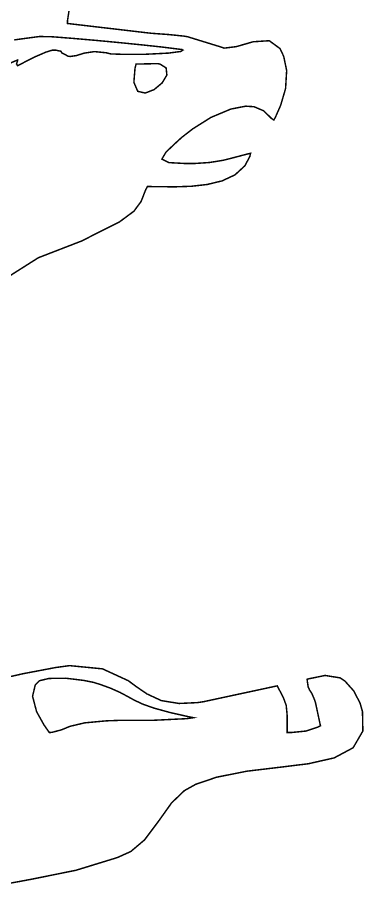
# Model space of a CAD drawing. Header units: millimetres. Extents: x -19.6 to 4.2, y -13.1 to 2.8.
# Drawn here: x -2.33 to 0.67, y -12.43 to -4.88 of the extents above; entities that cross this region are included whole.
import ezdxf

# ---------------------------------------------------------------- set-up
doc = ezdxf.new("R2010")
doc.units = ezdxf.units.MM

msp = doc.modelspace()

# ---------------------------------------------------------------- linework, layer by layer
at = {"color": 3}
for points in [[(-2.486792727842005, -7.180580504877552, 0.01286204895112226, 0.01286204895112226, 0), (-2.152779607746858, -6.968785432149074, 0.01286204895112226, 0.01286204895112226, 0), (-1.778751224248229, -6.824216001938464, 0.01286204895112226, 0.01286204895112226, 0), (-1.447196184619294, -6.656723542263849, 0.01286204895112226, 0.01286204895112226, 0), (-1.34921595394275, -6.58418158617952, 0.01286204895112226, 0.01286204895112226, 0), (-1.323377526716492, -6.564974259745845, 0.01286204895112226, 0.01286204895112226, 0), (-1.261068045131058, -6.480542053964475, 0.01286204895112226, 0.01286204895112226, 0), (-1.221395769699598, -6.378846120257599, 0.01286204895112226, 0.01286204895112226, 0), (-1.2065329575783, -6.351235588509194, 0.01286204895112226, 0.01286204895112226, 0), (-1.178579437857863, -6.351235588509194, 0.01286204895112226, 0.01286204895112226, 0), (-1.09460454937253, -6.352493211073302, 0.01286204895112226, 0.01286204895112226, 0), (-0.9646121079731884, -6.35346501032739, 0.01286204895112226, 0.01286204895112226, 0), (-0.8262736259211181, -6.348777508042976, 0.01286204895112226, 0.01286204895112226, 0), (-0.6879351438690477, -6.333285884639627, 0.01286204895112226, 0.01286204895112226, 0), (-0.5583428551037422, -6.301902485198889, 0.01286204895112226, 0.01286204895112226, 0), (-0.446643105545995, -6.249825478112347, 0.01286204895112226, 0.01286204895112226, 0), (-0.3613534298345549, -6.171624220489519, 0.01286204895112226, 0.01286204895112226, 0), (-0.317908286710761, -6.091022047062486, 0.01286204895112226, 0.01286204895112226, 0), (-0.3111056919321662, -6.062496880722001, 0.01286204895112226, 0.01286204895112226, 0), (-0.3431179026549636, -6.069928286782652, 0.01286204895112226, 0.01286204895112226, 0), (-0.4382970648932627, -6.095080738064843, 0.01286204895112226, 0.01286204895112226, 0), (-0.546852758040739, -6.122977093123278, 0.01286204895112226, 0.01286204895112226, 0), (-0.6678131828432932, -6.142527407528984, 0.01286204895112226, 0.01286204895112226, 0), (-0.7906028768300075, -6.150587624871688, 0.01286204895112226, 0.01286204895112226, 0), (-0.831532774825579, -6.150930612843714, 0.01286204895112226, 0.01286204895112226, 0), (-0.8784077976696665, -6.151216436153739, 0.01286204895112226, 0.01286204895112226, 0), (-1.01886137221592, -6.143442042121065, 0.01286204895112226, 0.01286204895112226, 0), (-1.080942195153337, -6.113373429906443, 0.01286204895112226, 0.01286204895112226, 0), (-1.045500104710246, -6.052550229533133, 0.01286204895112226, 0.01286204895112226, 0), (-0.9667272004673748, -5.97783601629261, 0.01286204895112226, 0.01286204895112226, 0), (-0.9400884679730481, -5.953598199602498, 0.01286204895112226, 0.01286204895112226, 0), (-0.9103056790684505, -5.926044832516092, 0.01286204895112226, 0.01286204895112226, 0), (-0.8132972476459877, -5.850701807993522, 0.01286204895112226, 0.01286204895112226, 0), (-0.6550654632161752, -5.751178131442833, 0.01286204895112226, 0.01286204895112226, 0), (-0.4820280313270828, -5.678579010696501, 0.01286204895112226, 0.01286204895112226, 0), (-0.353350377153852, -5.653712382724333, 0.01286204895112226, 0.01286204895112226, 0), (-0.3111056919321662, -5.656513451162578, 0.01286204895112226, 0.01286204895112226, 0), (-0.2822947022816535, -5.658114061698718, 0.01286204895112226, 0.01286204895112226, 0), (-0.1970050265702099, -5.694070634099854, 0.01286204895112226, 0.01286204895112226, 0), (-0.1328091111386094, -5.757694902911404, 0.01286204895112226, 0.01286204895112226, 0), (-0.1089714470825314, -5.773758172934807, 0.01286204895112226, 0.01286204895112226, 0), (-0.09279384773511978, -5.742717761466101, 0.01286204895112226, 0.01286204895112226, 0), (-0.05032050386541442, -5.646623964635713, 0.01286204895112226, 0.01286204895112226, 0), (-0.007504172023676148, -5.500511088550962, 0.01286204895112226, 0.01286204895112226, 0), (0.001813667883133974, -5.344280067291335, 0.01286204895112226, 0.01286204895112226, 0), (-0.02362460670908106, -5.221776196614643, 0.01286204895112226, 0.01286204895112226, 0), (-0.04065967598657139, -5.185476636241474, 0.01286204895112226, 0.01286204895112226, 0), (-0.05529382945984906, -5.154436224772768, 0.01286204895112226, 0.01286204895112226, 0), (-0.1489295458240179, -5.085609971718764, 0.01286204895112226, 0.01286204895112226, 0), (-0.2881826624681665, -5.094584823653546, 0.01286204895112226, 0.01286204895112226, 0), (-0.4364677957091061, -5.137343990833279, 0.01286204895112226, 0.01286204895112226, 0), (-0.5412506211642487, -5.150034545798383, 0.01286204895112226, 0.01286204895112226, 0), (-0.5707475867588236, -5.139516247989468, 0.01286204895112226, 0.01286204895112226, 0), (-0.8591433065739835, -5.050796692557723, 0.01286204895112226, 0.01286204895112226, 0), (-0.8904695413527186, -5.045594708315274, 0.01286204895112226, 0.01286204895112226, 0), (-1.023491709838328, -5.031932354096082, 0.01286204895112226, 0.01286204895112226, 0), (-1.165888882892752, -5.021699879597184, 0.01286204895112226, 0.01286204895112226, 0), (-1.201845455293885, -5.017927011904856, 0.01286204895112226, 0.01286204895112226, 0), (-1.899654484388776, -4.936067215913717, 0.01286204895112226, 0.01286204895112226, 0), (-1.899311496416747, -4.907885037545258, 0.01286204895112226, 0.01286204895112226, 0), (-1.886335118141609, -4.823509996425896, 0.01286204895112226, 0.01286204895112226, 0)], [(-2.36205943534712, -5.078464388968142, 0.01286204895112226, 0.01286204895112226, 0), (-2.145005213714182, -5.049310411345594, 0.01286204895112226, 0.01286204895112226, 0), (-2.072749080939875, -5.050167881275673, 0.01286204895112226, 0.01286204895112226, 0), (-2.052569955252117, -5.050167881275673, 0.01286204895112226, 0.01286204895112226, 0), (-1.991175108258759, -5.054569560250053, 0.01286204895112226, 0.01286204895112226, 0), (-1.84631985473812, -5.066059657313057, 0.01286204895112226, 0.01286204895112226, 0), (-1.660534703221909, -5.082180091998461, 0.01286204895112226, 0.01286204895112226, 0), (-1.456171036554078, -5.101387418432143, 0.01286204895112226, 0.01286204895112226, 0), (-1.255523072916571, -5.121566544119901, 0.01286204895112226, 0.01286204895112226, 0), (-1.080599207181312, -5.140430882581549, 0.01286204895112226, 0.01286204895112226, 0), (-0.9543796334742964, -5.15626549395693, 0.01286204895112226, 0.01286204895112226, 0), (-0.9072187873201827, -5.161867630833419, 0.01286204895112226, 0.01286204895112226, 0), (-0.8982439353853984, -5.167126779737877, 0.01286204895112226, 0.01286204895112226, 0), (-0.9171082738470417, -5.178959864772908, 0.01286204895112226, 0.01286204895112226, 0), (-1.02446350909241, -5.19319386561215, 0.01286204895112226, 0.01286204895112226, 0), (-1.23099943291643, -5.203712163421071, 0.01286204895112226, 0.01286204895112226, 0), (-1.429132151425723, -5.203426340111041, 0.01286204895112226, 0.01286204895112226, 0), (-1.523168020423928, -5.200339448362772, 0.01286204895112226, 0.01286204895112226, 0), (-1.53122823776663, -5.198510179178616, 0.01286204895112226, 0.01286204895112226, 0), (-1.564440906391525, -5.190049809201873, 0.01286204895112226, 0.01286204895112226, 0), (-1.666765651380452, -5.180160322675014, 0.01286204895112226, 0.01286204895112226, 0), (-1.755142218840163, -5.193479688922174, 0.01286204895112226, 0.01286204895112226, 0), (-1.822482190682045, -5.214630613864021, 0.01286204895112226, 0.01286204895112226, 0), (-1.876388466952744, -5.222290678572689, 0.01286204895112226, 0.01286204895112226, 0), (-1.893480700892237, -5.220461409388532, 0.01286204895112226, 0.01286204895112226, 0), (-1.947787129796975, -5.191650419738018, 0.01286204895112226, 0.01286204895112226, 0), (-1.950874021545246, -5.189763985891848, 0.01286204895112226, 0.01286204895112226, 0), (-1.955790182477671, -5.177359254236769, 0.01286204895112226, 0.01286204895112226, 0), (-1.999521148911484, -5.168098578991961, 0.01286204895112226, 0.01286204895112226, 0), (-2.013812314412736, -5.168098578991961, 0.01286204895112226, 0.01286204895112226, 0), (-2.032390829564353, -5.167755591019929, 0.01286204895112226, 0.01286204895112226, 0), (-2.087554728399169, -5.184847824959423, 0.01286204895112226, 0.01286204895112226, 0), (-2.180332974833266, -5.224863088362913, 0.01286204895112226, 0.01286204895112226, 0), (-2.269967164857086, -5.270080336008857, 0.01286204895112226, 0.01286204895112226, 0), (-2.31895728019536, -5.295804433911102, 0.01286204895112226, 0.01286204895112226, 0), (-2.332905457724578, -5.3026641933517, 0.01286204895112226, 0.01286204895112226, 0), (-2.335134879542771, -5.298605502349347, 0.01286204895112226, 0.01286204895112226, 0), (-2.341937474321366, -5.287515557920378, 0.01286204895112226, 0.01286204895112226, 0), (-2.333534269006631, -5.261448472046106, 0.01286204895112226, 0.01286204895112226, 0), (-2.333248445696608, -5.253045266731376, 0.01286204895112226, 0.01286204895112226, 0), (-2.59592006760953, -5.364973674937139, 0.01286204895112226, 0.01286204895112226, 0)], [(-2.574826307329683, -12.42806781828742, 0.01286204895112226, 0.01286204895112226, 0), (-2.317128011011196, -12.38153578341536, 0.01286204895112226, 0.01286204895112226, 0), (-2.287345222106598, -12.37599081120087, 0.01286204895112226, 0.01286204895112226, 0), (-2.204856614833407, -12.36049918779752, 0.01286204895112226, 0.01286204895112226, 0), (-1.826426552360385, -12.28418436402086, 0.01286204895112226, 0.01286204895112226, 0), (-1.467946956927108, -12.17408522499926, 0.01286204895112226, 0.01286204895112226, 0), (-1.395405000842779, -12.14155853231841, 0.01286204895112226, 0.01286204895112226, 0), (-1.350073423872821, -12.12103641865862, 0.01286204895112226, 0.01286204895112226, 0), (-1.231285256226457, -12.02054094285386, 0.01286204895112226, 0.01286204895112226, 0), (-1.112497088580096, -11.86208049977603, 0.01286204895112226, 0.01286204895112226, 0), (-0.9968529773440018, -11.69984718900588, 0.01286204895112226, 0.01286204895112226, 0), (-0.8855533804202942, -11.59289210639455, 0.01286204895112226, 0.01286204895112226, 0), (-0.8417652493244709, -11.56871145436643, 0.01286204895112226, 0.01286204895112226, 0), (-0.7871729971097068, -11.53829985417978, 0.01286204895112226, 0.01286204895112226, 0), (-0.6069899824699831, -11.47690500718643, 0.01286204895112226, 0.01286204895112226, 0), (-0.3418602800908559, -11.42419918881782, 0.01286204895112226, 0.01286204895112226, 0), (-0.06861319570700886, -11.39161533147498, 0.01286204895112226, 0.01286204895112226, 0), (0.1906857111476192, -11.3596602854142, 0.01286204895112226, 0.01286204895112226, 0), (0.4139137162770936, -11.30912672420179, 0.01286204895112226, 0.01286204895112226, 0), (0.578662272175464, -11.2210359800521, 0.01286204895112226, 0.01286204895112226, 0), (0.6629801486328226, -11.07618072653146, 0.01286204895112226, 0.01286204895112226, 0), (0.6598932568845548, -10.90748780895474, 0.01286204895112226, 0.01286204895112226, 0), (0.6450304447632575, -10.85541080186819, 0.01286204895112226, 0.01286204895112226, 0), (0.6385136732946854, -10.83300225436224, 0.01286204895112226, 0.01286204895112226, 0), (0.5835784331078955, -10.72724762965301, 0.01286204895112226, 0.01286204895112226, 0), (0.5082354085853247, -10.64327274116769, 0.01286204895112226, 0.01286204895112226, 0), (0.4914861626178606, -10.63206846741471, 0.01286204895112226, 0.01286204895112226, 0), (0.4651332534335637, -10.61446175151717, 0.01286204895112226, 0.01286204895112226, 0), (0.3354838000062479, -10.59365381454736, 0.01286204895112226, 0.01286204895112226, 0), (0.206177334550965, -10.62000672373166, 0.01286204895112226, 0.01286204895112226, 0), (0.1798244253666716, -10.6261805072282, 0.01286204895112226, 0.01286204895112226, 0), (0.1810820479307793, -10.64327274116769, 0.01286204895112226, 0.01286204895112226, 0), (0.1887421126394457, -10.69472093697217, 0.01286204895112226, 0.01286204895112226, 0), (0.2015469969285668, -10.72170265743853, 0.01286204895112226, 0.01286204895112226, 0), (0.2201255120801839, -10.74902736587691, 0.01286204895112226, 0.01286204895112226, 0), (0.2421339069521018, -10.8004755616814, 0.01286204895112226, 0.01286204895112226, 0), (0.2480790318006214, -10.81819660690295, 0.01286204895112226, 0.01286204895112226, 0), (0.2529951927330529, -10.83397405361632, 0.01286204895112226, 0.01286204895112226, 0), (0.2917528335724349, -11.01541469082015, 0.01286204895112226, 0.01286204895112226, 0), (0.2954685366027583, -11.03062049091348, 0.01286204895112226, 0.01286204895112226, 0), (0.2722025191667257, -11.04176760000446, 0.01286204895112226, 0.01286204895112226, 0), (0.1692489628957468, -11.07618072653146, 0.01286204895112226, 0.01286204895112226, 0), (0.0473739035011107, -11.08829963487652, 0.01286204895112226, 0.01286204895112226, 0), (0.006786993477568615, -11.08829963487652, 0.01286204895112226, 0.01286204895112226, 0), (0.006786993477568615, -11.05114260457328, 0.01286204895112226, 0.01286204895112226, 0), (0.006158182195516559, -10.93938569035353, 0.01286204895112226, 0.01286204895112226, 0), (-0.001959199809192569, -10.85381019133206, 0.01286204895112226, 0.01286204895112226, 0), (-0.02734030973940804, -10.784355126996, 0.01286204895112226, 0.01286204895112226, 0), (-0.0670697498328714, -10.70866911450139, 0.01286204895112226, 0.01286204895112226, 0), (-0.08004612810801248, -10.68391681585323, 0.01286204895112226, 0.01286204895112226, 0), (-0.7220624470860244, -10.82191230993327, 0.01286204895112226, 0.01286204895112226, 0), (-0.7739107955245501, -10.82934371599392, 0.01286204895112226, 0.01286204895112226, 0), (-0.9317424273203159, -10.83677512205457, 0.01286204895112226, 0.01286204895112226, 0), (-1.085515368113736, -10.8119656587444, 0.01286204895112226, 0.01286204895112226, 0), (-1.210820307228673, -10.75360053883731, 0.01286204895112226, 0.01286204895112226, 0), (-1.304170200282812, -10.68980477603975, 0.01286204895112226, 0.01286204895112226, 0), (-1.334295977159449, -10.66739622853379, 0.01286204895112226, 0.01286204895112226, 0), (-1.372138983406746, -10.63921405016534, 0.01286204895112226, 0.01286204895112226, 0), (-1.596338787790312, -10.53626049389435, 0.01286204895112226, 0.01286204895112226, 0), (-1.882047768491233, -10.50836413883592, 0.01286204895112226, 0.01286204895112226, 0), (-1.950245210263187, -10.51768197874273, 0.01286204895112226, 0.01286204895112226, 0), (-2.000778771475598, -10.52448457352132, 0.01286204895112226, 0.01286204895112226, 0), (-2.28488714164039, -10.57839084979203, 0.01286204895112226, 0.01286204895112226, 0), (-2.570767616327331, -10.64292975319566, 0.01286204895112226, 0.01286204895112226, 0)]]:
    msp.add_lwpolyline(points, format="xyseb", dxfattribs=at)
for points in [[(-1.118385048766605, -5.284371501510106, 0.01286204895112226, 0.01286204895112226, 0), (-1.098891899022906, -5.287515557920378, 0.01286204895112226, 0.01286204895112226, 0), (-1.044013823498116, -5.321528531813348, 0.01286204895112226, 0.01286204895112226, 0), (-1.037497052029547, -5.383323531440736, 0.01286204895112226, 0.01286204895112226, 0), (-1.078712773335145, -5.451863961184721, 0.01286204895112226, 0.01286204895112226, 0), (-1.148167837671206, -5.50988609311978, 0.01286204895112226, 0.01286204895112226, 0), (-1.225397296039947, -5.5398975406724, 0.01286204895112226, 0.01286204895112226, 0), (-1.290507846063626, -5.524748905241078, 0.01286204895112226, 0.01286204895112226, 0), (-1.323720514688524, -5.446604812280263, 0.01286204895112226, 0.01286204895112226, 0), (-1.314402674781707, -5.326559022069789, 0.01286204895112226, 0.01286204895112226, 0), (-1.304799011564874, -5.288373027850456, 0.01286204895112226, 0.01286204895112226, 0), (-1.118385048766605, -5.284371501510106, 0.01286204895112226, 0.01286204895112226, 0)], [(-1.647786983594798, -10.66185125631931, 0.01286204895112226, 0.01286204895112226, 0), (-1.617718371380171, -10.67111193156412, 0.01286204895112226, 0.01286204895112226, 0), (-1.527512534736303, -10.70375295356897, 0.01286204895112226, 0.01286204895112226, 0), (-1.443137493616941, -10.74125297184423, 0.01286204895112226, 0.01286204895112226, 0), (-1.37899874284734, -10.77566609837124, 0.01286204895112226, 0.01286204895112226, 0), (-1.319090177066119, -10.80853577902411, 0.01286204895112226, 0.01286204895112226, 0), (-1.247748678883895, -10.84209143562103, 0.01286204895112226, 0.01286204895112226, 0), (-1.149425460235314, -10.87707620876809, 0.01286204895112226, 0.01286204895112226, 0), (-1.007714263124949, -10.91583384960747, 0.01286204895112226, 0.01286204895112226, 0), (-0.8575998606998532, -10.94967532951442, 0.01286204895112226, 0.01286204895112226, 0), (-0.8070091348254387, -10.95990780401332, 0.01286204895112226, 0.01286204895112226, 0), (-0.8662888893246077, -10.96853966797607, 0.01286204895112226, 0.01286204895112226, 0), (-1.15125472941947, -10.98254501016729, 0.01286204895112226, 0.01286204895112226, 0), (-1.435991910866321, -10.98283083347732, 0.01286204895112226, 0.01286204895112226, 0), (-1.494985842055467, -10.9850030906335, 0.01286204895112226, 0.01286204895112226, 0), (-1.559124592825057, -10.98717534778969, 0.01286204895112226, 0.01286204895112226, 0), (-1.750454716555758, -11.00483922834924, 0.01286204895112226, 0.01286204895112226, 0), (-1.877360266206832, -11.03490784056386, 0.01286204895112226, 0.01286204895112226, 0), (-1.953617925321488, -11.06594825203257, 0.01286204895112226, 0.01286204895112226, 0), (-2.031133207000245, -11.08647036569236, 0.01286204895112226, 0.01286204895112226, 0), (-2.057257457536526, -11.08955725744063, 0.01286204895112226, 0.01286204895112226, 0), (-2.063774229005098, -11.07995359422379, 0.01286204895112226, 0.01286204895112226, 0), (-2.103160681126528, -11.02410371944492, 0.01286204895112226, 0.01286204895112226, 0), (-2.167928243178181, -10.9081166202368, 0.01286204895112226, 0.01286204895112226, 0), (-2.203027345649247, -10.77440847580713, 0.01286204895112226, 0.01286204895112226, 0), (-2.179761328213218, -10.67642824513058, 0.01286204895112226, 0.01286204895112226, 0), (-2.15929637921543, -10.65630628410483, 0.01286204895112226, 0.01286204895112226, 0), (-2.142489968585959, -10.63921405016534, 0.01286204895112226, 0.01286204895112226, 0), (-2.061201819214869, -10.61966373575963, 0.01286204895112226, 0.01286204895112226, 0), (-1.913316838607969, -10.61777730191347, 0.01286204895112226, 0.01286204895112226, 0), (-1.760401367744628, -10.63641298172709, 0.01286204895112226, 0.01286204895112226, 0), (-1.673625410821057, -10.65384820363861, 0.01286204895112226, 0.01286204895112226, 0), (-1.647786983594798, -10.66185125631931, 0.01286204895112226, 0.01286204895112226, 0)]]:
    msp.add_lwpolyline(points, format="xyseb", close=True, dxfattribs=at)

doc.saveas('drawing.dxf')
